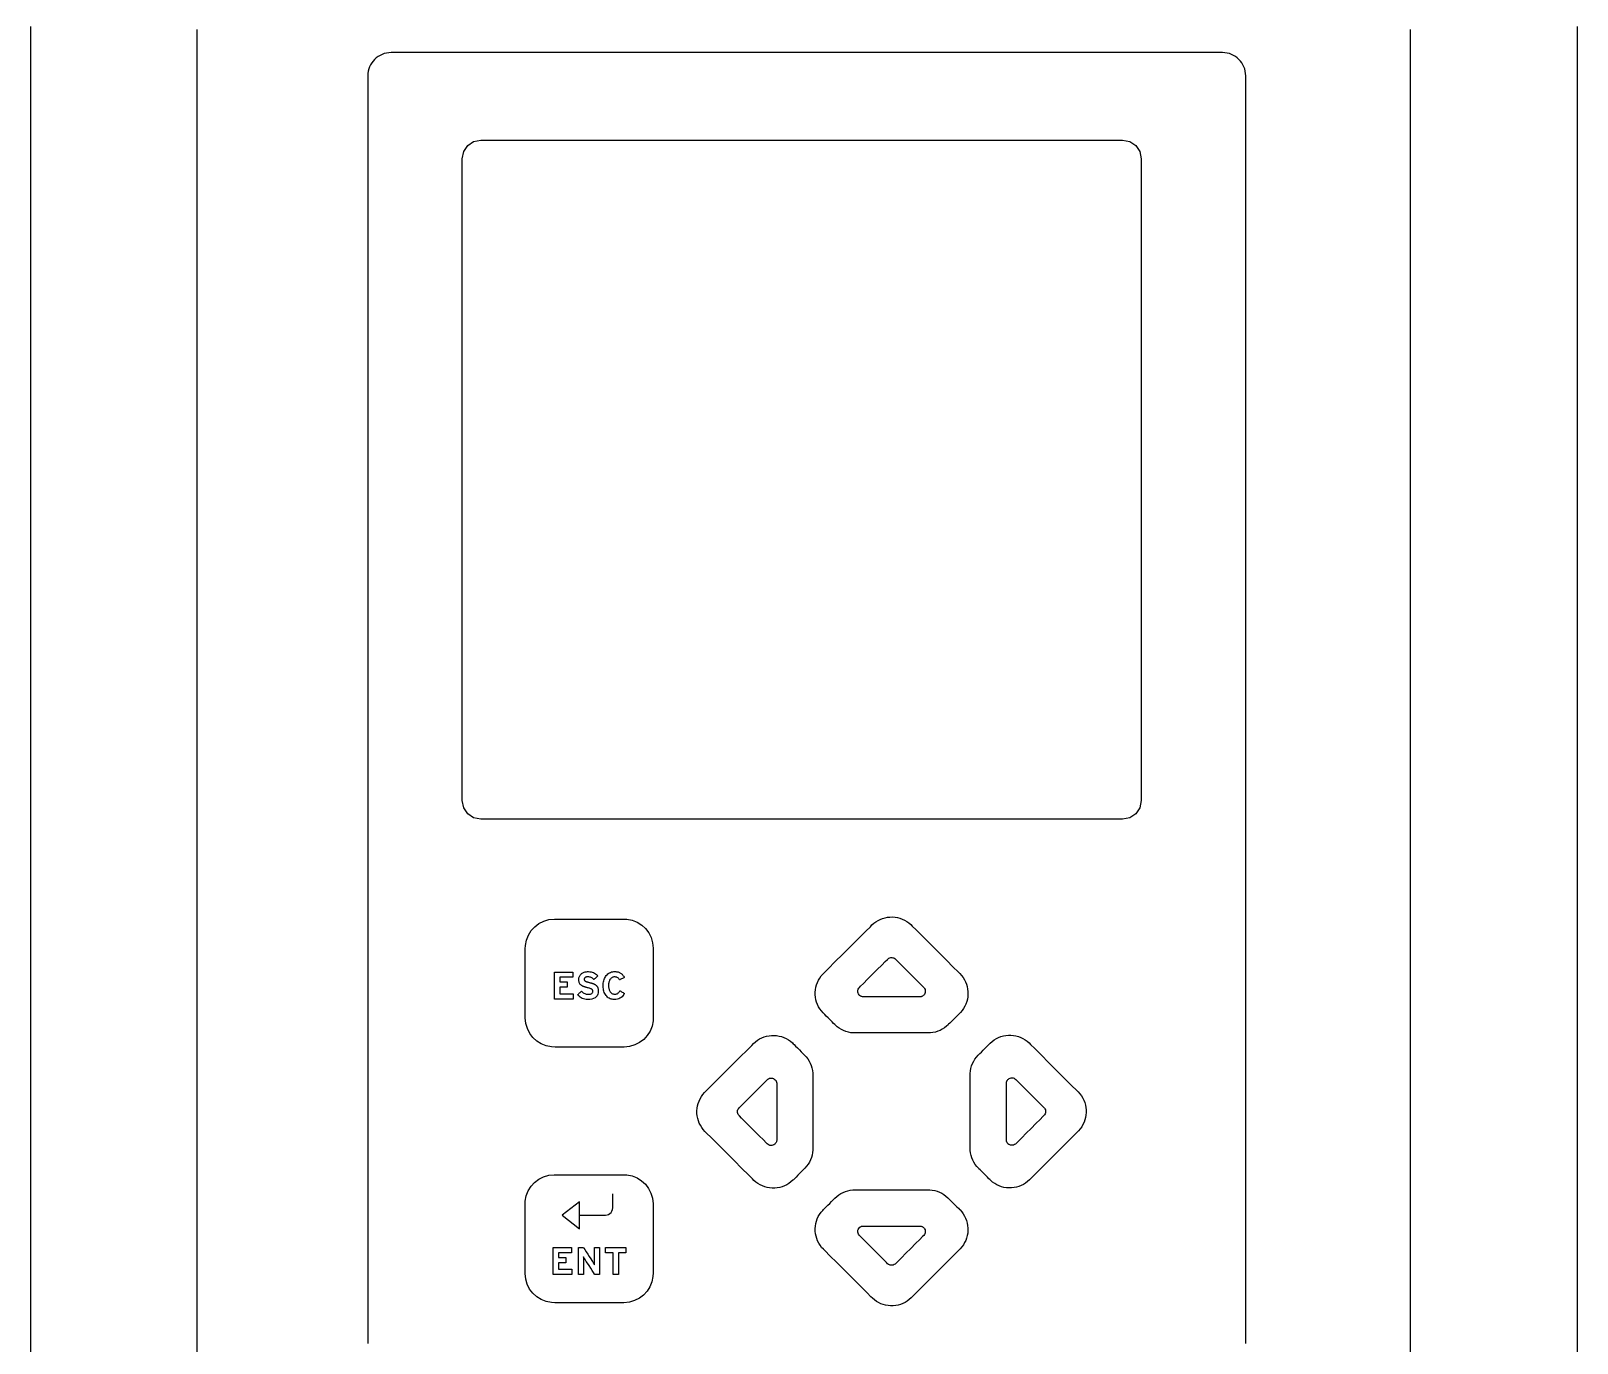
# Model space of a CAD drawing. Extents: x 1 to 47.7, y 0.2 to 33.3.
# Drawn here: x 20.13 to 26.78, y 11.53 to 17.17 of the extents above; entities that cross this region are included whole.
import ezdxf

# ---------------------------------------------------------------- set-up
doc = ezdxf.new("R2010")
doc.units = 0
doc.header["$MEASUREMENT"] = 0
for name, color, linetype in [('3_1__VERTICAL_RACK_MOUNT__', 7, 'CONTINUOUS'), ('3_2__VERTICAL_PANEL_MOUNT_', 7, 'CONTINUOUS'), ('4_0_____DWG', 7, 'CONTINUOUS')]:
    doc.layers.add(name, color=color, linetype=linetype)

msp = doc.modelspace()

# ---------------------------------------------------------------- linework, layer by layer
at = {"layer": '3_1__VERTICAL_RACK_MOUNT__'}
for points in [[(20.8416, 17.1767), (20.8416, 17.1034), (20.8416, 17.0293), (20.8416, 16.9544), (20.8416, 16.8787), (20.8416, 16.8022), (20.8416, 16.7249), (20.8416, 16.6469), (20.8416, 16.568), (20.8416, 16.4885), (20.8416, 16.4082), (20.8416, 16.3272), (20.8416, 16.2455), (20.8416, 16.1631), (20.8416, 16.08), (20.8416, 15.9962), (20.8416, 15.9118), (20.8416, 15.8268), (20.8416, 15.7411), (20.8416, 15.6548), (20.8416, 15.5679), (20.8416, 15.4804), (20.8416, 15.3923), (20.8416, 15.3036), (20.8416, 15.2144), (20.8416, 15.0343), (20.8416, 14.8522), (20.8416, 14.6681), (20.8416, 14.4821), (20.8416, 14.2943), (20.8416, 14.1048), (20.8416, 13.9137), (20.8416, 13.7212), (20.8416, 13.5273), (20.8416, 13.332), (20.8416, 13.1356), (20.8416, 12.9381), (20.8416, 12.7396), (20.8416, 12.5403), (20.8416, 12.3401), (20.8416, 12.1392), (20.8416, 11.7358), (20.8416, 11.3308)], [(26.0616, 11.3308), (26.0616, 11.7358), (26.0616, 12.1392), (26.0616, 12.3401), (26.0616, 12.5403), (26.0616, 12.7397), (26.0616, 12.9381), (26.0616, 13.1356), (26.0616, 13.3321), (26.0616, 13.5273), (26.0616, 13.7212), (26.0616, 13.9138), (26.0616, 14.1048), (26.0616, 14.2943), (26.0616, 14.4821), (26.0616, 14.6681), (26.0616, 14.8522), (26.0616, 15.0343), (26.0616, 15.2144), (26.0616, 15.3036), (26.0616, 15.3923), (26.0616, 15.4804), (26.0616, 15.5679), (26.0616, 15.6548), (26.0616, 15.7411), (26.0616, 15.8268), (26.0616, 15.9118), (26.0616, 15.9962), (26.0616, 16.08), (26.0616, 16.1631), (26.0616, 16.2455), (26.0616, 16.3272), (26.0616, 16.4082), (26.0616, 16.4885), (26.0616, 16.568), (26.0616, 16.6469), (26.0616, 16.7249), (26.0616, 16.8022), (26.0616, 16.8787), (26.0616, 16.9544), (26.0616, 17.0293), (26.0616, 17.1034), (26.0616, 17.1767)]]:
    msp.add_lwpolyline(points, dxfattribs=at)
at = {"layer": '3_2__VERTICAL_PANEL_MOUNT_'}
for points in [[(20.128, 11.3819), (20.128, 11.8379), (20.128, 12.0653), (20.128, 12.2921), (20.128, 12.5182), (20.128, 12.7436), (20.128, 12.9681), (20.128, 13.1916), (20.128, 13.4139), (20.128, 13.6351), (20.128, 13.8548), (20.128, 14.0732), (20.128, 14.29), (20.128, 14.5051), (20.128, 14.7184), (20.128, 14.8244), (20.128, 14.9298), (20.128, 15.0348), (20.128, 15.1392), (20.128, 15.2432), (20.128, 15.3465), (20.128, 15.4494), (20.128, 15.5516), (20.128, 15.6533), (20.128, 15.7543), (20.128, 15.8548), (20.128, 15.9546), (20.128, 16.0538), (20.128, 16.1523), (20.128, 16.2501), (20.128, 16.3473), (20.128, 16.4438), (20.128, 16.5395), (20.128, 16.6346), (20.128, 16.7289), (20.128, 16.8224), (20.128, 16.9152), (20.128, 17.0072), (20.128, 17.0984), (20.128, 17.1888)], [(26.778, 17.1888), (26.778, 17.0984), (26.778, 17.0072), (26.778, 16.9152), (26.778, 16.8224), (26.778, 16.7289), (26.778, 16.6346), (26.778, 16.5395), (26.778, 16.4438), (26.778, 16.3473), (26.778, 16.2501), (26.778, 16.1523), (26.778, 16.0538), (26.778, 15.9546), (26.778, 15.8548), (26.778, 15.7543), (26.778, 15.6533), (26.778, 15.5516), (26.778, 15.4494), (26.778, 15.3465), (26.778, 15.2432), (26.778, 15.1392), (26.778, 15.0348), (26.778, 14.9298), (26.778, 14.8244), (26.778, 14.7184), (26.778, 14.5051), (26.778, 14.29), (26.778, 14.0732), (26.778, 13.8548), (26.778, 13.6351), (26.778, 13.4139), (26.778, 13.1916), (26.778, 12.9681), (26.778, 12.7436), (26.778, 12.5182), (26.778, 12.2921), (26.778, 12.0653), (26.778, 11.8379), (26.778, 11.3819)]]:
    msp.add_lwpolyline(points, dxfattribs=at)
at = {"layer": '4_0_____DWG'}
for points in [[(25.3529, 11.5273), (25.3529, 11.8074), (25.3529, 12.0859), (25.3529, 12.3622), (25.3529, 12.6357), (25.3529, 12.7712), (25.3529, 12.9059), (25.3529, 13.0396), (25.3529, 13.1723), (25.3529, 13.3038), (25.3529, 13.4342), (25.3529, 13.5634), (25.3529, 13.6912), (25.3529, 13.8177), (25.3529, 13.9427), (25.3529, 14.0662), (25.3529, 14.1882), (25.3529, 14.3084), (25.3529, 14.427), (25.3529, 14.5438), (25.3529, 14.6587), (25.3529, 14.7717), (25.3529, 14.8827), (25.3529, 14.9916), (25.3529, 15.0984), (25.3529, 15.203), (25.3529, 15.3053), (25.3529, 15.4053), (25.3529, 15.5028), (25.3529, 15.5979), (25.3529, 15.6905), (25.3529, 15.7804), (25.3529, 15.8676), (25.3529, 15.9521), (25.3529, 16.0338), (25.3529, 16.1126), (25.3529, 16.1884), (25.3529, 16.2612), (25.3529, 16.2964), (25.3529, 16.3309), (25.3529, 16.3646), (25.3529, 16.3974), (25.3529, 16.4295), (25.3529, 16.4607), (25.3529, 16.4911), (25.3529, 16.5207), (25.3529, 16.5495), (25.3529, 16.5774), (25.3529, 16.6044), (25.3529, 16.6305), (25.3529, 16.6558), (25.3529, 16.6802), (25.3529, 16.7037), (25.3529, 16.7263), (25.3529, 16.748), (25.3529, 16.7688), (25.3529, 16.7886), (25.3529, 16.8075), (25.3529, 16.8254), (25.3529, 16.8424), (25.3529, 16.8585), (25.3529, 16.8735), (25.3529, 16.8876), (25.3529, 16.9007), (25.3529, 16.9128), (25.3529, 16.9239), (25.3529, 16.9339), (25.3529, 16.943), (25.3529, 16.951), (25.3529, 16.958), (25.3529, 16.9639), (25.3529, 16.9688), (25.3529, 16.9726), (25.3529, 16.9753), (25.3529, 16.9769), (25.3529, 16.9775), (25.3529, 16.9775), (25.3524, 16.9877), (25.3508, 16.9976), (25.3484, 17.0072), (25.345, 17.0164), (25.3408, 17.0251), (25.3358, 17.0334), (25.33, 17.0411), (25.3235, 17.0482), (25.3164, 17.0546), (25.3087, 17.0604), (25.3005, 17.0654), (25.2917, 17.0696), (25.2826, 17.073), (25.273, 17.0755), (25.2631, 17.077), (25.2529, 17.0775), (25.2522, 17.0775), (25.2503, 17.0775), (25.2471, 17.0775), (25.2426, 17.0775), (25.2369, 17.0775), (25.23, 17.0775), (25.2219, 17.0775), (25.2127, 17.0775), (25.2023, 17.0775), (25.1908, 17.0775), (25.1782, 17.0775), (25.1645, 17.0775), (25.1497, 17.0775), (25.1339, 17.0775), (25.117, 17.0775), (25.0992, 17.0775), (25.0804, 17.0775), (25.0606, 17.0775), (25.0399, 17.0775), (25.0182, 17.0775), (24.9957, 17.0775), (24.9723, 17.0775), (24.948, 17.0775), (24.9229, 17.0775), (24.8969, 17.0775), (24.8702, 17.0775), (24.8144, 17.0775), (24.7557, 17.0775), (24.6941, 17.0775), (24.63, 17.0775), (24.5634, 17.0775), (24.4945, 17.0775), (24.4235, 17.0775), (24.3505, 17.0775), (24.2758, 17.0775), (24.1993, 17.0775), (24.1215, 17.0775), (24.0423, 17.0775), (23.9619, 17.0775), (23.8806, 17.0775), (23.7984, 17.0775), (23.6324, 17.0775), (23.465, 17.0775), (23.2976, 17.0775), (23.1315, 17.0775), (23.0493, 17.0775), (22.968, 17.0775), (22.8877, 17.0775), (22.8085, 17.0775), (22.7306, 17.0775), (22.6542, 17.0775), (22.5794, 17.0775), (22.5064, 17.0775), (22.4354, 17.0775), (22.3665, 17.0775), (22.2999, 17.0775), (22.2358, 17.0775), (22.1743, 17.0775), (22.1155, 17.0775), (22.0597, 17.0775), (22.033, 17.0775), (22.0071, 17.0775), (21.9819, 17.0775), (21.9577, 17.0775), (21.9342, 17.0775), (21.9117, 17.0775), (21.89, 17.0775), (21.8693, 17.0775), (21.8495, 17.0775), (21.8307, 17.0775), (21.8129, 17.0775), (21.796, 17.0775), (21.7802, 17.0775), (21.7655, 17.0775), (21.7518, 17.0775), (21.7391, 17.0775), (21.7276, 17.0775), (21.7172, 17.0775), (21.708, 17.0775), (21.6999, 17.0775), (21.693, 17.0775), (21.6873, 17.0775), (21.6829, 17.0775), (21.6797, 17.0775), (21.6777, 17.0775), (21.6771, 17.0775), (21.6669, 17.077), (21.6569, 17.0755), (21.6474, 17.073), (21.6382, 17.0696), (21.6294, 17.0654), (21.6212, 17.0604), (21.6135, 17.0546), (21.6064, 17.0482), (21.5999, 17.0411), (21.5942, 17.0334), (21.5891, 17.0251), (21.5849, 17.0164), (21.5816, 17.0072), (21.5791, 16.9976), (21.5776, 16.9877), (21.577, 16.9775), (21.577, 16.9769), (21.577, 16.9753), (21.577, 16.9726), (21.577, 16.9688), (21.577, 16.9639), (21.577, 16.958), (21.577, 16.951), (21.577, 16.943), (21.577, 16.9339), (21.577, 16.9239), (21.577, 16.9128), (21.577, 16.9007), (21.577, 16.8876), (21.577, 16.8735), (21.577, 16.8585), (21.577, 16.8424), (21.577, 16.8254), (21.577, 16.8075), (21.577, 16.7886), (21.577, 16.7688), (21.577, 16.748), (21.577, 16.7263), (21.577, 16.7037), (21.577, 16.6802), (21.577, 16.6558), (21.577, 16.6305), (21.577, 16.6044), (21.577, 16.5774), (21.577, 16.5495), (21.577, 16.5207), (21.577, 16.4911), (21.577, 16.4607), (21.577, 16.4295), (21.577, 16.3974), (21.577, 16.3646), (21.577, 16.3309), (21.577, 16.2964), (21.577, 16.2612), (21.577, 16.1884), (21.577, 16.1126), (21.577, 16.0338), (21.577, 15.9521), (21.577, 15.8676), (21.577, 15.7804), (21.577, 15.6905), (21.577, 15.5979), (21.577, 15.5028), (21.577, 15.4053), (21.577, 15.3053), (21.577, 15.203), (21.577, 15.0984), (21.577, 14.9916), (21.577, 14.8827), (21.577, 14.7717), (21.577, 14.6587), (21.577, 14.5438), (21.577, 14.427), (21.577, 14.3084), (21.577, 14.1882), (21.577, 14.0662), (21.577, 13.9427), (21.577, 13.8177), (21.577, 13.6912), (21.577, 13.5634), (21.577, 13.4342), (21.577, 13.3038), (21.577, 13.1723), (21.577, 13.0396), (21.577, 12.9059), (21.577, 12.7712), (21.577, 12.6357), (21.577, 12.3622), (21.577, 12.0859), (21.577, 11.8074), (21.577, 11.5273)], [(22.3797, 13.0074), (22.3797, 13.124), (22.4583, 13.124), (22.4583, 13.1013), (22.4023, 13.1013), (22.4023, 13.0811), (22.4348, 13.0811), (22.4348, 13.0584), (22.4023, 13.0584), (22.4023, 13.0302), (22.4606, 13.0302), (22.4606, 13.0074), (22.3797, 13.0074)], [(22.4877, 12.0779), (22.4928, 12.0779), (22.5061, 12.0779), (22.5247, 12.0779), (22.5458, 12.0779), (22.5664, 12.0779), (22.5836, 12.0779), (22.5945, 12.0779), (22.5992, 12.078), (22.6062, 12.0793), (22.6126, 12.0818), (22.6183, 12.0856), (22.6231, 12.0904), (22.6269, 12.0961), (22.6295, 12.1025), (22.6307, 12.1095), (22.6308, 12.1132), (22.6308, 12.119), (22.6308, 12.1281), (22.6308, 12.1391), (22.6308, 12.1503), (22.6308, 12.1602), (22.6308, 12.1673), (22.6308, 12.17)], [(22.4126, 12.0779), (22.4877, 12.0199), (22.4877, 12.0779), (22.4877, 12.136), (22.4126, 12.0779)], [(22.3741, 11.8229), (22.3741, 11.9395), (22.4527, 11.9395), (22.4527, 11.9168), (22.3968, 11.9168), (22.3968, 11.8966), (22.4293, 11.8966), (22.4293, 11.8739), (22.3968, 11.8739), (22.3968, 11.8457), (22.4551, 11.8457), (22.4551, 11.8229), (22.3741, 11.8229)], [(22.6548, 11.9166), (22.6548, 11.8229), (22.6322, 11.8229), (22.6322, 11.9166), (22.5997, 11.9166), (22.5997, 11.9395), (22.6873, 11.9395), (22.6873, 11.9166), (22.6548, 11.9166)]]:
    msp.add_lwpolyline(points, dxfattribs=at)
for points in [[(22.0632, 13.7812), (22.0321, 13.7875), (22.0067, 13.8046), (21.9896, 13.83), (21.9833, 13.8612), (21.9833, 13.8632), (21.9833, 13.8691), (21.9833, 13.8788), (21.9833, 13.8922), (21.9833, 13.9091), (21.9833, 13.9294), (21.9833, 13.9798), (21.9833, 14.0423), (21.9833, 14.1159), (21.9833, 14.1996), (21.9833, 14.2924), (21.9833, 14.3933), (21.9833, 14.5013), (21.9833, 14.6153), (21.9833, 14.7344), (21.9833, 14.9837), (21.9833, 15.2411), (21.9833, 15.4985), (21.9833, 15.7478), (21.9833, 15.8669), (21.9833, 15.981), (21.9833, 16.089), (21.9833, 16.1899), (21.9833, 16.2827), (21.9833, 16.3664), (21.9833, 16.44), (21.9833, 16.5025), (21.9833, 16.5529), (21.9833, 16.5732), (21.9833, 16.5901), (21.9833, 16.6035), (21.9833, 16.6132), (21.9833, 16.6191), (21.9833, 16.6211), (21.9896, 16.6522), (22.0067, 16.6777), (22.0321, 16.6948), (22.0632, 16.7011), (22.0652, 16.7011), (22.0712, 16.7011), (22.0809, 16.7011), (22.0942, 16.7011), (22.1111, 16.7011), (22.1315, 16.7011), (22.1818, 16.7011), (22.2443, 16.7011), (22.3179, 16.7011), (22.4017, 16.7011), (22.4945, 16.7011), (22.5954, 16.7011), (22.7034, 16.7011), (22.8174, 16.7011), (22.9365, 16.7011), (23.1858, 16.7011), (23.4432, 16.7011), (23.7006, 16.7011), (23.95, 16.7011), (24.0691, 16.7011), (24.1831, 16.7011), (24.2911, 16.7011), (24.392, 16.7011), (24.4848, 16.7011), (24.5685, 16.7011), (24.6421, 16.7011), (24.7046, 16.7011), (24.755, 16.7011), (24.7753, 16.7011), (24.7922, 16.7011), (24.8056, 16.7011), (24.8153, 16.7011), (24.8212, 16.7011), (24.8232, 16.7011), (24.8544, 16.6948), (24.8798, 16.6777), (24.897, 16.6522), (24.9032, 16.6211), (24.9032, 16.6191), (24.9032, 16.6132), (24.9032, 16.6035), (24.9032, 16.5901), (24.9032, 16.5732), (24.9032, 16.5529), (24.9032, 16.5025), (24.9032, 16.44), (24.9032, 16.3664), (24.9032, 16.2827), (24.9032, 16.1899), (24.9032, 16.089), (24.9032, 15.981), (24.9032, 15.8669), (24.9032, 15.7478), (24.9032, 15.4985), (24.9032, 15.2411), (24.9032, 14.9837), (24.9032, 14.7344), (24.9032, 14.6153), (24.9032, 14.5013), (24.9032, 14.3933), (24.9032, 14.2924), (24.9032, 14.1996), (24.9032, 14.1159), (24.9032, 14.0423), (24.9032, 13.9798), (24.9032, 13.9294), (24.9032, 13.9091), (24.9032, 13.8922), (24.9032, 13.8788), (24.9032, 13.8691), (24.9032, 13.8632), (24.9032, 13.8612), (24.897, 13.83), (24.8798, 13.8046), (24.8544, 13.7875), (24.8232, 13.7812), (24.8212, 13.7812), (24.8153, 13.7812), (24.8056, 13.7812), (24.7922, 13.7812), (24.7753, 13.7812), (24.755, 13.7812), (24.7046, 13.7812), (24.6421, 13.7812), (24.5685, 13.7812), (24.4848, 13.7812), (24.392, 13.7812), (24.2911, 13.7812), (24.1831, 13.7812), (24.0691, 13.7812), (23.95, 13.7812), (23.7006, 13.7812), (23.4432, 13.7812), (23.1858, 13.7812), (22.9365, 13.7812), (22.8174, 13.7812), (22.7034, 13.7812), (22.5954, 13.7812), (22.4945, 13.7812), (22.4017, 13.7812), (22.3179, 13.7812), (22.2443, 13.7812), (22.1818, 13.7812), (22.1315, 13.7812), (22.1111, 13.7812), (22.0942, 13.7812), (22.0809, 13.7812), (22.0712, 13.7812), (22.0652, 13.7812), (22.0632, 13.7812)], [(22.6793, 12.8014), (22.6678, 12.8014), (22.6373, 12.8014), (22.5936, 12.8014), (22.5425, 12.8014), (22.49, 12.8014), (22.4419, 12.8014), (22.404, 12.8014), (22.3823, 12.8014), (22.3673, 12.802), (22.3443, 12.8064), (22.323, 12.8149), (22.3038, 12.827), (22.2871, 12.8422), (22.2734, 12.8602), (22.2631, 12.8805), (22.2566, 12.9028), (22.2543, 12.9264), (22.2543, 12.9379), (22.2543, 12.9684), (22.2543, 13.0122), (22.2543, 13.0632), (22.2543, 13.1157), (22.2543, 13.1639), (22.2543, 13.2017), (22.2543, 13.2235), (22.2549, 13.2384), (22.2593, 13.2614), (22.2678, 13.2828), (22.2798, 13.302), (22.2951, 13.3186), (22.3131, 13.3323), (22.3334, 13.3427), (22.3556, 13.3492), (22.3793, 13.3514), (22.3908, 13.3514), (22.4213, 13.3514), (22.465, 13.3514), (22.5161, 13.3514), (22.5686, 13.3514), (22.6167, 13.3514), (22.6546, 13.3514), (22.6763, 13.3514), (22.6913, 13.3509), (22.7143, 13.3464), (22.7356, 13.338), (22.7548, 13.3259), (22.7715, 13.3106), (22.7852, 13.2926), (22.7955, 13.2723), (22.802, 13.2501), (22.8043, 13.2264), (22.8043, 13.215), (22.8043, 13.1844), (22.8043, 13.1407), (22.8043, 13.0897), (22.8043, 13.0371), (22.8043, 12.989), (22.8043, 12.9512), (22.8043, 12.9294), (22.8037, 12.9144), (22.7993, 12.8914), (22.7908, 12.8701), (22.7787, 12.8509), (22.7635, 12.8342), (22.7455, 12.8205), (22.7252, 12.8102), (22.703, 12.8037)], [(24.123, 13.1171), (24.1304, 13.109), (24.137, 13.1003), (24.1427, 13.0911), (24.1476, 13.0815), (24.1515, 13.0715), (24.1546, 13.0611), (24.1567, 13.0505), (24.1579, 13.0396), (24.158, 13.0286), (24.1573, 13.0177), (24.1555, 13.007), (24.1528, 12.9966), (24.1492, 12.9864), (24.1447, 12.9766), (24.1393, 12.9672), (24.133, 12.9584), (24.126, 12.9501), (24.1223, 12.9463), (24.1185, 12.9425), (24.1122, 12.9362), (24.1043, 12.9284), (24.0957, 12.9199), (24.0874, 12.9117), (24.0803, 12.9045), (24.0752, 12.8995), (24.0731, 12.8974), (24.0656, 12.8905), (24.057, 12.8839), (24.0479, 12.8781), (24.0383, 12.8731), (24.0283, 12.869), (24.0179, 12.8658), (24.0073, 12.8636), (23.9965, 12.8623), (23.9874, 12.862), (23.9708, 12.862), (23.9362, 12.862), (23.8893, 12.862), (23.836, 12.862), (23.782, 12.862), (23.7331, 12.862), (23.6951, 12.862), (23.6738, 12.862), (23.6653, 12.8621), (23.6545, 12.8632), (23.6438, 12.8652), (23.6334, 12.8682), (23.6233, 12.8721), (23.6136, 12.8768), (23.6044, 12.8825), (23.5956, 12.8889), (23.5874, 12.8962), (23.5849, 12.8987), (23.5804, 12.9032), (23.5737, 12.9099), (23.5655, 12.9179), (23.5569, 12.9265), (23.5488, 12.9345), (23.5421, 12.9413), (23.5376, 12.9457), (23.5351, 12.9482), (23.5278, 12.9564), (23.5214, 12.9652), (23.5158, 12.9744), (23.5111, 12.9841), (23.5073, 12.9942), (23.5043, 13.0046), (23.5024, 13.0152), (23.5013, 13.0261), (23.5013, 13.0371), (23.5023, 13.048), (23.5042, 13.0587), (23.507, 13.0691), (23.5108, 13.0792), (23.5154, 13.0889), (23.5209, 13.0982), (23.5273, 13.107), (23.5345, 13.1152), (23.5409, 13.1217), (23.5587, 13.1395), (23.5863, 13.1671), (23.6199, 13.2007), (23.6557, 13.2365), (23.6899, 13.2707), (23.7187, 13.2995), (23.7383, 13.319), (23.7454, 13.3262), (23.7535, 13.3335), (23.7622, 13.34), (23.7715, 13.3457), (23.7811, 13.3505), (23.7911, 13.3543), (23.8014, 13.3573), (23.812, 13.3594), (23.8228, 13.3605), (23.8337, 13.3606), (23.8446, 13.3597), (23.8553, 13.3579), (23.8657, 13.3551), (23.8759, 13.3514), (23.8856, 13.3469), (23.895, 13.3414), (23.9038, 13.3351), (23.9121, 13.328), (23.9183, 13.3218), (23.9351, 13.305), (23.9621, 13.278), (23.9954, 13.2447), (24.0312, 13.2089), (24.0657, 13.1744), (24.095, 13.1451), (24.1154, 13.1247)], [(23.7084, 13.0174), (23.7062, 13.0175), (23.7041, 13.0178), (23.702, 13.0182), (23.6999, 13.0189), (23.6979, 13.0198), (23.696, 13.0208), (23.6941, 13.0221), (23.6924, 13.0235), (23.69, 13.026), (23.6875, 13.0297), (23.6858, 13.0337), (23.6848, 13.038), (23.6846, 13.0422), (23.6852, 13.0465), (23.6865, 13.0506), (23.6886, 13.0545), (23.6915, 13.058), (23.6962, 13.0626), (23.7085, 13.075), (23.7262, 13.0927), (23.7468, 13.1133), (23.7681, 13.1345), (23.7875, 13.154), (23.8028, 13.1693), (23.8116, 13.1781), (23.8145, 13.1808), (23.8182, 13.1833), (23.8222, 13.185), (23.8264, 13.186), (23.8307, 13.1862), (23.835, 13.1856), (23.8391, 13.1843), (23.843, 13.1822), (23.8465, 13.1793), (23.8511, 13.1746), (23.8635, 13.1623), (23.8811, 13.1446), (23.9018, 13.124), (23.923, 13.1027), (23.9425, 13.0833), (23.9578, 13.068), (23.9666, 13.0592), (23.9693, 13.0563), (23.9718, 13.0526), (23.9735, 13.0486), (23.9745, 13.0444), (23.9747, 13.0401), (23.9741, 13.0358), (23.9728, 13.0317), (23.9707, 13.0278), (23.9678, 13.0243), (23.9661, 13.0228), (23.9643, 13.0214), (23.9624, 13.0203), (23.9604, 13.0193), (23.9584, 13.0185), (23.9563, 13.018), (23.9541, 13.0176), (23.952, 13.0174), (23.9485, 13.0174), (23.9309, 13.0174), (23.9003, 13.0174), (23.8614, 13.0174), (23.819, 13.0174), (23.7777, 13.0174), (23.7423, 13.0174), (23.7177, 13.0174)], [(22.5683, 13.0427), (22.5679, 13.035), (22.5662, 13.0281), (22.5635, 13.0222), (22.5595, 13.0172), (22.5544, 13.0131), (22.5481, 13.0098), (22.5407, 13.0075), (22.5321, 13.0061), (22.5229, 13.0056), (22.5164, 13.006), (22.5103, 13.007), (22.5047, 13.0085), (22.4994, 13.0105), (22.4945, 13.013), (22.4901, 13.0161), (22.486, 13.0196), (22.4823, 13.0237), (22.4801, 13.0268), (22.481, 13.0276), (22.4828, 13.0293), (22.4852, 13.0315), (22.4879, 13.034), (22.4906, 13.0365), (22.4931, 13.0387), (22.4951, 13.0405), (22.4962, 13.0415), (22.4977, 13.0402), (22.5006, 13.0375), (22.5035, 13.0351), (22.5067, 13.0331), (22.5099, 13.0314), (22.5132, 13.0301), (22.5166, 13.0291), (22.5202, 13.0286), (22.5239, 13.0283), (22.528, 13.0284), (22.5318, 13.0287), (22.5352, 13.0294), (22.5381, 13.0304), (22.5405, 13.0317), (22.5423, 13.0334), (22.5437, 13.0354), (22.5446, 13.0378), (22.5449, 13.0405), (22.5449, 13.0416), (22.5449, 13.0422), (22.5448, 13.0429), (22.5448, 13.0435), (22.5447, 13.044), (22.5446, 13.0446), (22.5445, 13.0451), (22.5443, 13.0457), (22.5441, 13.0462), (22.5439, 13.0466), (22.5435, 13.0471), (22.5432, 13.0475), (22.5428, 13.0479), (22.5424, 13.0484), (22.5419, 13.0488), (22.5414, 13.0492), (22.5409, 13.0496), (22.5403, 13.0501), (22.5389, 13.0508), (22.5373, 13.0516), (22.5355, 13.0524), (22.5333, 13.0531), (22.5309, 13.0539), (22.5283, 13.0547), (22.5253, 13.0555), (22.5222, 13.0563), (22.5194, 13.0569), (22.5186, 13.0571), (22.5177, 13.0574), (22.5169, 13.0576), (22.5161, 13.0578), (22.5152, 13.0581), (22.5144, 13.0583), (22.5137, 13.0586), (22.5129, 13.0589), (22.5121, 13.0591), (22.5113, 13.0594), (22.5105, 13.0596), (22.5097, 13.0599), (22.509, 13.0601), (22.5082, 13.0604), (22.5074, 13.0607), (22.5067, 13.061), (22.506, 13.0613), (22.5048, 13.0617), (22.5033, 13.0623), (22.5019, 13.063), (22.5006, 13.0636), (22.4993, 13.0643), (22.4981, 13.065), (22.4969, 13.0658), (22.4957, 13.0666), (22.4946, 13.0675), (22.4928, 13.069), (22.4908, 13.071), (22.4892, 13.0732), (22.4878, 13.0756), (22.4866, 13.0783), (22.4857, 13.0812), (22.485, 13.0844), (22.4846, 13.0878), (22.4844, 13.0914), (22.4845, 13.095), (22.485, 13.0984), (22.4858, 13.1016), (22.4868, 13.1046), (22.4882, 13.1075), (22.4898, 13.1102), (22.4918, 13.1126), (22.494, 13.1149), (22.4966, 13.117), (22.4992, 13.1189), (22.502, 13.1206), (22.5049, 13.122), (22.508, 13.1232), (22.5112, 13.1242), (22.5146, 13.125), (22.5182, 13.1255), (22.5218, 13.1258), (22.5261, 13.1259), (22.5318, 13.1255), (22.5372, 13.1246), (22.5423, 13.1233), (22.5471, 13.1215), (22.5517, 13.1193), (22.556, 13.1166), (22.56, 13.1135), (22.5638, 13.11), (22.5658, 13.1075), (22.5648, 13.1065), (22.5629, 13.1046), (22.5605, 13.1022), (22.5578, 13.0995), (22.5551, 13.0967), (22.5526, 13.0943), (22.5507, 13.0924), (22.5497, 13.0913), (22.5482, 13.0927), (22.5457, 13.095), (22.5431, 13.0971), (22.5404, 13.0989), (22.5375, 13.1003), (22.5346, 13.1015), (22.5315, 13.1024), (22.5282, 13.103), (22.5249, 13.1033), (22.5225, 13.1032), (22.5207, 13.1031), (22.519, 13.1029), (22.5174, 13.1026), (22.516, 13.1023), (22.5147, 13.1018), (22.5135, 13.1014), (22.5125, 13.1008), (22.5116, 13.1002), (22.5108, 13.0995), (22.5101, 13.0987), (22.5095, 13.0979), (22.509, 13.0971), (22.5085, 13.0963), (22.5082, 13.0955), (22.508, 13.0946), (22.5078, 13.0937), (22.5078, 13.0927), (22.5078, 13.0916), (22.508, 13.0905), (22.5083, 13.0895), (22.5087, 13.0885), (22.5093, 13.0876), (22.51, 13.0868), (22.5108, 13.086), (22.5117, 13.0853), (22.5128, 13.0846), (22.5141, 13.0839), (22.5155, 13.0832), (22.5172, 13.0825), (22.5191, 13.0818), (22.5212, 13.0812), (22.5235, 13.0805), (22.526, 13.0798), (22.5287, 13.0791), (22.5311, 13.0786), (22.5327, 13.0782), (22.5343, 13.0778), (22.5358, 13.0775), (22.5374, 13.0771), (22.5389, 13.0766), (22.5405, 13.0762), (22.542, 13.0757), (22.5436, 13.0753), (22.5451, 13.0747), (22.5465, 13.0742), (22.548, 13.0736), (22.5494, 13.0729), (22.5508, 13.0722), (22.5521, 13.0715), (22.5534, 13.0707), (22.5547, 13.0699), (22.556, 13.069), (22.5572, 13.0681), (22.5584, 13.0671), (22.5595, 13.0661), (22.5606, 13.065), (22.5616, 13.0639), (22.5625, 13.0627), (22.5634, 13.0614), (22.5642, 13.0601), (22.565, 13.0588), (22.5657, 13.0573), (22.5663, 13.0558), (22.5669, 13.0541), (22.5673, 13.0524), (22.5677, 13.0506), (22.568, 13.0488), (22.5682, 13.0468), (22.5683, 13.0448)], [(22.6595, 13.0902), (22.6581, 13.0929), (22.6564, 13.0952), (22.6545, 13.0973), (22.6524, 13.099), (22.65, 13.1004), (22.6473, 13.1015), (22.6444, 13.1023), (22.6413, 13.1027), (22.6381, 13.1028), (22.6353, 13.1026), (22.6327, 13.102), (22.6302, 13.1013), (22.6279, 13.1003), (22.6258, 13.099), (22.6237, 13.0974), (22.6219, 13.0956), (22.6201, 13.0935), (22.6185, 13.0912), (22.6171, 13.0887), (22.6158, 13.0861), (22.6147, 13.0833), (22.6139, 13.0803), (22.6132, 13.0771), (22.6127, 13.0738), (22.6123, 13.0702), (22.6122, 13.0665), (22.6123, 13.0629), (22.6125, 13.0594), (22.613, 13.0561), (22.6136, 13.0529), (22.6144, 13.0498), (22.6154, 13.0469), (22.6167, 13.0442), (22.6181, 13.0416), (22.6196, 13.0392), (22.6213, 13.0369), (22.6231, 13.0349), (22.6251, 13.0332), (22.6272, 13.0318), (22.6295, 13.0306), (22.6319, 13.0297), (22.6344, 13.0291), (22.6371, 13.0287), (22.6401, 13.0287), (22.6432, 13.0289), (22.6462, 13.0296), (22.649, 13.0307), (22.6516, 13.0322), (22.654, 13.0341), (22.6563, 13.0364), (22.6585, 13.0391), (22.6604, 13.0422), (22.6614, 13.0433), (22.6628, 13.0425), (22.6652, 13.041), (22.6682, 13.0392), (22.6715, 13.0372), (22.6746, 13.0353), (22.6774, 13.0336), (22.6793, 13.0324), (22.6802, 13.0319), (22.6778, 13.027), (22.6745, 13.022), (22.6707, 13.0177), (22.6664, 13.014), (22.6616, 13.011), (22.6563, 13.0086), (22.6505, 13.0069), (22.6442, 13.0059), (22.6377, 13.0056), (22.6327, 13.0059), (22.628, 13.0066), (22.6235, 13.0078), (22.6193, 13.0093), (22.6152, 13.0113), (22.6114, 13.0137), (22.6079, 13.0165), (22.6046, 13.0198), (22.6015, 13.0234), (22.5987, 13.0273), (22.5962, 13.0316), (22.5941, 13.0362), (22.5924, 13.0411), (22.591, 13.0462), (22.59, 13.0517), (22.5893, 13.0575), (22.589, 13.0637), (22.5891, 13.0699), (22.5895, 13.0757), (22.5903, 13.0814), (22.5915, 13.0867), (22.593, 13.0917), (22.5949, 13.0965), (22.5972, 13.1009), (22.5998, 13.1051), (22.6028, 13.109), (22.606, 13.1125), (22.6095, 13.1157), (22.6132, 13.1184), (22.6171, 13.1207), (22.6213, 13.1226), (22.6256, 13.1241), (22.6303, 13.1251), (22.6351, 13.1257), (22.6399, 13.1259), (22.6434, 13.1257), (22.6468, 13.1254), (22.6501, 13.1249), (22.6531, 13.1242), (22.6561, 13.1233), (22.6588, 13.1222), (22.6615, 13.121), (22.6639, 13.1196), (22.6662, 13.118), (22.6684, 13.1163), (22.6705, 13.1145), (22.6724, 13.1125), (22.6743, 13.1104), (22.6759, 13.1082), (22.6775, 13.1059), (22.6789, 13.1035), (22.6802, 13.1009), (22.6801, 13.1), (22.6784, 13.0992), (22.6756, 13.0979), (22.6723, 13.0963), (22.6687, 13.0945), (22.6652, 13.0929), (22.6623, 13.0915), (22.6602, 13.0905)], [(23.2361, 12.8164), (23.2441, 12.8238), (23.2528, 12.8303), (23.262, 12.8361), (23.2716, 12.8409), (23.2816, 12.8449), (23.292, 12.8479), (23.3026, 12.85), (23.3135, 12.8512), (23.3245, 12.8514), (23.3354, 12.8506), (23.3461, 12.8488), (23.3566, 12.8461), (23.3667, 12.8425), (23.3765, 12.838), (23.3859, 12.8326), (23.3947, 12.8264), (23.403, 12.8193), (23.4068, 12.8157), (23.4106, 12.8119), (23.4169, 12.8055), (23.4247, 12.7977), (23.4332, 12.7891), (23.4415, 12.7808), (23.4486, 12.7736), (23.4536, 12.7685), (23.4557, 12.7664), (23.4626, 12.759), (23.4692, 12.7504), (23.4751, 12.7412), (23.48, 12.7316), (23.4841, 12.7216), (23.4873, 12.7113), (23.4895, 12.7007), (23.4908, 12.6898), (23.4911, 12.6808), (23.4911, 12.6642), (23.4911, 12.6295), (23.4911, 12.5826), (23.4911, 12.5293), (23.4911, 12.4753), (23.4911, 12.4264), (23.4911, 12.3884), (23.4911, 12.3672), (23.491, 12.3587), (23.4899, 12.3478), (23.4879, 12.3371), (23.4849, 12.3267), (23.4811, 12.3167), (23.4763, 12.307), (23.4706, 12.2977), (23.4642, 12.289), (23.4569, 12.2808), (23.4544, 12.2782), (23.4499, 12.2738), (23.4432, 12.267), (23.4352, 12.2589), (23.4266, 12.2503), (23.4186, 12.2422), (23.4118, 12.2354), (23.4074, 12.2309), (23.4049, 12.2284), (23.3967, 12.2212), (23.388, 12.2147), (23.3787, 12.2091), (23.369, 12.2044), (23.3589, 12.2006), (23.3485, 12.1977), (23.3379, 12.1957), (23.327, 12.1947), (23.316, 12.1947), (23.3051, 12.1956), (23.2944, 12.1975), (23.284, 12.2003), (23.2739, 12.2041), (23.2642, 12.2087), (23.2549, 12.2143), (23.2461, 12.2206), (23.2379, 12.2278), (23.2314, 12.2342), (23.2136, 12.252), (23.186, 12.2796), (23.1524, 12.3132), (23.1166, 12.3491), (23.0824, 12.3833), (23.0536, 12.412), (23.0341, 12.4316), (23.0269, 12.4388), (23.0196, 12.4469), (23.0131, 12.4556), (23.0074, 12.4648), (23.0026, 12.4744), (22.9988, 12.4845), (22.9958, 12.4948), (22.9937, 12.5054), (22.9926, 12.5161), (22.9925, 12.5271), (22.9934, 12.5379), (22.9952, 12.5486), (22.998, 12.5591), (23.0017, 12.5692), (23.0063, 12.579), (23.0117, 12.5883), (23.018, 12.5971), (23.0251, 12.6054), (23.0313, 12.6116), (23.0481, 12.6285), (23.0751, 12.6555), (23.1084, 12.6888), (23.1442, 12.7245), (23.1787, 12.759), (23.208, 12.7884), (23.2284, 12.8087)], [(24.423, 12.2305), (24.4149, 12.2231), (24.4062, 12.2166), (24.3971, 12.2109), (24.3874, 12.206), (24.3774, 12.2021), (24.367, 12.199), (24.3564, 12.1969), (24.3456, 12.1957), (24.3346, 12.1955), (24.3237, 12.1963), (24.313, 12.1981), (24.3025, 12.2008), (24.2923, 12.2044), (24.2826, 12.2089), (24.2732, 12.2143), (24.2643, 12.2205), (24.256, 12.2276), (24.2523, 12.2312), (24.2485, 12.2351), (24.2422, 12.2414), (24.2344, 12.2493), (24.2259, 12.2578), (24.2176, 12.2661), (24.2105, 12.2733), (24.2054, 12.2784), (24.2034, 12.2805), (24.1965, 12.2879), (24.1898, 12.2966), (24.184, 12.3057), (24.179, 12.3153), (24.1749, 12.3253), (24.1717, 12.3356), (24.1695, 12.3462), (24.1682, 12.3571), (24.1679, 12.3662), (24.1679, 12.3828), (24.1679, 12.4174), (24.1679, 12.4643), (24.1679, 12.5176), (24.1679, 12.5716), (24.1679, 12.6205), (24.1679, 12.6585), (24.1679, 12.6797), (24.1681, 12.6882), (24.1691, 12.6991), (24.1711, 12.7098), (24.1741, 12.7202), (24.178, 12.7303), (24.1828, 12.74), (24.1884, 12.7492), (24.1949, 12.758), (24.2022, 12.7661), (24.2047, 12.7687), (24.2091, 12.7732), (24.2158, 12.7799), (24.2239, 12.788), (24.2324, 12.7966), (24.2405, 12.8048), (24.2472, 12.8115), (24.2516, 12.816), (24.2542, 12.8185), (24.2624, 12.8258), (24.2711, 12.8322), (24.2804, 12.8378), (24.29, 12.8425), (24.3001, 12.8463), (24.3105, 12.8492), (24.3212, 12.8512), (24.3321, 12.8522), (24.343, 12.8523), (24.3539, 12.8513), (24.3646, 12.8494), (24.375, 12.8466), (24.3852, 12.8428), (24.3949, 12.8382), (24.4042, 12.8327), (24.413, 12.8263), (24.4212, 12.8191), (24.4276, 12.8127), (24.4454, 12.7949), (24.473, 12.7673), (24.5066, 12.7337), (24.5425, 12.6979), (24.5767, 12.6637), (24.6054, 12.6349), (24.625, 12.6153), (24.6321, 12.6082), (24.6395, 12.6), (24.646, 12.5913), (24.6516, 12.5821), (24.6564, 12.5725), (24.6603, 12.5625), (24.6633, 12.5521), (24.6653, 12.5416), (24.6664, 12.5308), (24.6665, 12.5199), (24.6657, 12.509), (24.6638, 12.4983), (24.6611, 12.4878), (24.6574, 12.4777), (24.6528, 12.4679), (24.6473, 12.4586), (24.641, 12.4498), (24.6339, 12.4415), (24.6278, 12.4353), (24.6109, 12.4184), (24.5839, 12.3915), (24.5506, 12.3582), (24.5148, 12.3224), (24.4804, 12.2879), (24.451, 12.2586), (24.4306, 12.2382)], [(23.3357, 12.4017), (23.3356, 12.3996), (23.3354, 12.3974), (23.3349, 12.3953), (23.3342, 12.3933), (23.3333, 12.3913), (23.3323, 12.3893), (23.331, 12.3875), (23.3296, 12.3857), (23.3271, 12.3833), (23.3234, 12.3808), (23.3194, 12.3791), (23.3152, 12.3781), (23.3109, 12.3779), (23.3066, 12.3785), (23.3025, 12.3799), (23.2986, 12.382), (23.2951, 12.3849), (23.2905, 12.3895), (23.2781, 12.4019), (23.2605, 12.4195), (23.2398, 12.4402), (23.2186, 12.4614), (23.1991, 12.4809), (23.1838, 12.4962), (23.175, 12.505), (23.1723, 12.5079), (23.1698, 12.5115), (23.1681, 12.5156), (23.1671, 12.5198), (23.1669, 12.5241), (23.1675, 12.5283), (23.1688, 12.5325), (23.171, 12.5363), (23.1738, 12.5398), (23.1785, 12.5445), (23.1908, 12.5568), (23.2085, 12.5745), (23.2291, 12.5951), (23.2504, 12.6163), (23.2698, 12.6358), (23.2851, 12.6511), (23.2939, 12.6599), (23.2968, 12.6627), (23.3005, 12.6652), (23.3045, 12.6669), (23.3087, 12.6679), (23.313, 12.6681), (23.3173, 12.6675), (23.3214, 12.6661), (23.3253, 12.664), (23.3288, 12.6611), (23.3303, 12.6594), (23.3317, 12.6576), (23.3328, 12.6557), (23.3338, 12.6537), (23.3346, 12.6517), (23.3351, 12.6496), (23.3355, 12.6475), (23.3357, 12.6454), (23.3358, 12.6419), (23.3358, 12.6243), (23.3357, 12.5937), (23.3357, 12.5548), (23.3357, 12.5123), (23.3357, 12.471), (23.3357, 12.4357), (23.3357, 12.411)], [(24.3233, 12.6452), (24.3234, 12.6474), (24.3237, 12.6495), (24.3242, 12.6516), (24.3249, 12.6537), (24.3257, 12.6557), (24.3268, 12.6576), (24.328, 12.6594), (24.3295, 12.6612), (24.332, 12.6636), (24.3357, 12.6661), (24.3397, 12.6678), (24.3439, 12.6688), (24.3482, 12.669), (24.3525, 12.6684), (24.3566, 12.6671), (24.3604, 12.6649), (24.3639, 12.662), (24.3686, 12.6574), (24.3809, 12.6451), (24.3986, 12.6274), (24.4192, 12.6067), (24.4405, 12.5855), (24.4599, 12.5661), (24.4752, 12.5508), (24.484, 12.542), (24.4868, 12.5391), (24.4893, 12.5354), (24.491, 12.5314), (24.4919, 12.5272), (24.4921, 12.5229), (24.4916, 12.5186), (24.4902, 12.5145), (24.4881, 12.5106), (24.4852, 12.5071), (24.4806, 12.5025), (24.4682, 12.4901), (24.4506, 12.4724), (24.4299, 12.4518), (24.4087, 12.4306), (24.3892, 12.4111), (24.3739, 12.3958), (24.3651, 12.387), (24.3622, 12.3843), (24.3585, 12.3818), (24.3545, 12.38), (24.3503, 12.3791), (24.346, 12.3789), (24.3418, 12.3794), (24.3376, 12.3808), (24.3338, 12.3829), (24.3303, 12.3858), (24.3287, 12.3875), (24.3274, 12.3893), (24.3262, 12.3912), (24.3253, 12.3932), (24.3245, 12.3952), (24.3239, 12.3973), (24.3235, 12.3994), (24.3233, 12.4016), (24.3233, 12.4051), (24.3233, 12.4226), (24.3233, 12.4532), (24.3233, 12.4922), (24.3233, 12.5346), (24.3233, 12.5759), (24.3233, 12.6112), (24.3233, 12.6359)], [(22.6787, 11.7022), (22.6672, 11.7022), (22.6367, 11.7022), (22.593, 11.7022), (22.5419, 11.7022), (22.4894, 11.7022), (22.4413, 11.7022), (22.4034, 11.7022), (22.3817, 11.7022), (22.3667, 11.7028), (22.3437, 11.7073), (22.3224, 11.7157), (22.3032, 11.7278), (22.2865, 11.743), (22.2728, 11.761), (22.2625, 11.7814), (22.256, 11.8036), (22.2537, 11.8272), (22.2537, 11.8387), (22.2537, 11.8693), (22.2537, 11.913), (22.2537, 11.964), (22.2537, 12.0165), (22.2537, 12.0647), (22.2537, 12.1025), (22.2537, 12.1243), (22.2543, 12.1393), (22.2587, 12.1622), (22.2672, 12.1836), (22.2793, 12.2028), (22.2945, 12.2194), (22.3125, 12.2332), (22.3328, 12.2435), (22.355, 12.25), (22.3787, 12.2523), (22.3902, 12.2523), (22.4207, 12.2523), (22.4644, 12.2523), (22.5155, 12.2523), (22.568, 12.2523), (22.6161, 12.2523), (22.654, 12.2523), (22.6757, 12.2523), (22.6907, 12.2517), (22.7137, 12.2472), (22.735, 12.2388), (22.7542, 12.2267), (22.7709, 12.2115), (22.7846, 12.1935), (22.7949, 12.1731), (22.8014, 12.1509), (22.8037, 12.1273), (22.8037, 12.1158), (22.8037, 12.0852), (22.8037, 12.0415), (22.8037, 11.9905), (22.8037, 11.938), (22.8037, 11.8898), (22.8037, 11.852), (22.8037, 11.8302), (22.8031, 11.8152), (22.7987, 11.7922), (22.7902, 11.7709), (22.7781, 11.7517), (22.7629, 11.735), (22.7449, 11.7213), (22.7246, 11.711), (22.7024, 11.7045)], [(23.5363, 11.9321), (23.5289, 11.9402), (23.5223, 11.9489), (23.5166, 11.9581), (23.5117, 11.9677), (23.5078, 11.9777), (23.5047, 11.9881), (23.5026, 11.9987), (23.5014, 12.0096), (23.5013, 12.0205), (23.502, 12.0315), (23.5038, 12.0422), (23.5065, 12.0526), (23.5101, 12.0628), (23.5146, 12.0726), (23.52, 12.0819), (23.5263, 12.0908), (23.5333, 12.0991), (23.537, 12.1029), (23.5408, 12.1067), (23.5471, 12.1129), (23.555, 12.1208), (23.5636, 12.1293), (23.5719, 12.1375), (23.579, 12.1446), (23.5841, 12.1497), (23.5862, 12.1518), (23.5937, 12.1586), (23.6023, 12.1653), (23.6114, 12.1711), (23.621, 12.1761), (23.631, 12.1802), (23.6414, 12.1834), (23.652, 12.1856), (23.6628, 12.1869), (23.6719, 12.1872), (23.6885, 12.1872), (23.7231, 12.1872), (23.77, 12.1872), (23.8233, 12.1872), (23.8773, 12.1872), (23.9262, 12.1872), (23.9642, 12.1872), (23.9855, 12.1872), (23.994, 12.1871), (24.0048, 12.186), (24.0155, 12.184), (24.0259, 12.181), (24.036, 12.1771), (24.0457, 12.1724), (24.0549, 12.1667), (24.0637, 12.1603), (24.0719, 12.153), (24.0744, 12.1505), (24.0789, 12.146), (24.0856, 12.1393), (24.0938, 12.1312), (24.1024, 12.1227), (24.1105, 12.1146), (24.1172, 12.1079), (24.1217, 12.1035), (24.1242, 12.101), (24.1315, 12.0928), (24.1379, 12.084), (24.1435, 12.0748), (24.1482, 12.0651), (24.152, 12.055), (24.155, 12.0446), (24.1569, 12.0339), (24.158, 12.0231), (24.158, 12.0121), (24.157, 12.0012), (24.1551, 11.9905), (24.1523, 11.9801), (24.1485, 11.97), (24.1439, 11.9603), (24.1384, 11.951), (24.132, 11.9422), (24.1248, 11.934), (24.1184, 11.9275), (24.1006, 11.9097), (24.073, 11.8821), (24.0394, 11.8485), (24.0036, 11.8127), (23.9694, 11.7785), (23.9406, 11.7497), (23.921, 11.7301), (23.9139, 11.723), (23.9058, 11.7157), (23.8971, 11.7092), (23.8878, 11.7035), (23.8782, 11.6987), (23.8682, 11.6948), (23.8579, 11.6919), (23.8473, 11.6898), (23.8365, 11.6887), (23.8256, 11.6886), (23.8147, 11.6895), (23.804, 11.6913), (23.7936, 11.6941), (23.7834, 11.6978), (23.7737, 11.7023), (23.7643, 11.7078), (23.7555, 11.7141), (23.7472, 11.7212), (23.741, 11.7273), (23.7242, 11.7442), (23.6972, 11.7712), (23.6639, 11.8045), (23.6281, 11.8403), (23.5936, 11.8748), (23.5643, 11.9041), (23.5439, 11.9245)], [(23.9509, 12.0318), (23.9531, 12.0317), (23.9552, 12.0314), (23.9573, 12.031), (23.9594, 12.0303), (23.9614, 12.0294), (23.9633, 12.0283), (23.9652, 12.0271), (23.9669, 12.0256), (23.9693, 12.0232), (23.9718, 12.0195), (23.9735, 12.0154), (23.9745, 12.0112), (23.9747, 12.0069), (23.9741, 12.0027), (23.9728, 11.9986), (23.9707, 11.9947), (23.9678, 11.9912), (23.9631, 11.9866), (23.9508, 11.9742), (23.9331, 11.9565), (23.9125, 11.9359), (23.8912, 11.9147), (23.8718, 11.8952), (23.8565, 11.8799), (23.8477, 11.8711), (23.8448, 11.8684), (23.8411, 11.8659), (23.8371, 11.8642), (23.8329, 11.8632), (23.8286, 11.863), (23.8243, 11.8636), (23.8202, 11.8649), (23.8163, 11.867), (23.8128, 11.8699), (23.8082, 11.8746), (23.7958, 11.8869), (23.7782, 11.9046), (23.7575, 11.9252), (23.7363, 11.9464), (23.7168, 11.9659), (23.7015, 11.9812), (23.6927, 11.99), (23.69, 11.9929), (23.6875, 11.9966), (23.6858, 12.0006), (23.6848, 12.0048), (23.6846, 12.0091), (23.6852, 12.0134), (23.6865, 12.0175), (23.6886, 12.0214), (23.6915, 12.0249), (23.6932, 12.0264), (23.695, 12.0278), (23.6969, 12.0289), (23.6989, 12.0299), (23.7009, 12.0307), (23.703, 12.0312), (23.7052, 12.0316), (23.7073, 12.0318), (23.7108, 12.0318), (23.7284, 12.0318), (23.759, 12.0318), (23.7979, 12.0318), (23.8403, 12.0318), (23.8816, 12.0318), (23.917, 12.0318), (23.9417, 12.0318)], [(22.5539, 11.8229), (22.5523, 11.8252), (22.5483, 11.8314), (22.5425, 11.8403), (22.5357, 11.8507), (22.5286, 11.8616), (22.522, 11.8717), (22.5166, 11.88), (22.5132, 11.8853), (22.5122, 11.8867), (22.5117, 11.8875), (22.5112, 11.8884), (22.5108, 11.8892), (22.5103, 11.89), (22.5098, 11.8908), (22.5093, 11.8916), (22.5087, 11.8925), (22.5082, 11.8933), (22.5077, 11.8941), (22.5072, 11.8949), (22.5067, 11.8957), (22.5063, 11.8964), (22.5059, 11.8971), (22.5055, 11.8978), (22.5051, 11.8984), (22.5048, 11.899), (22.5045, 11.8996), (22.5044, 11.8976), (22.5044, 11.895), (22.5045, 11.8922), (22.5045, 11.8894), (22.5045, 11.8865), (22.5046, 11.8835), (22.5046, 11.8804), (22.5047, 11.8773), (22.5047, 11.8742), (22.5047, 11.8721), (22.5047, 11.867), (22.5047, 11.8597), (22.5047, 11.8512), (22.5047, 11.8425), (22.5047, 11.8344), (22.5047, 11.8278), (22.5047, 11.8238), (22.5047, 11.8229), (22.5033, 11.8229), (22.5008, 11.8229), (22.4975, 11.8229), (22.4937, 11.8229), (22.49, 11.8229), (22.4866, 11.8229), (22.484, 11.8229), (22.4826, 11.8229), (22.4825, 11.8245), (22.4825, 11.8332), (22.4825, 11.8478), (22.4825, 11.866), (22.4825, 11.8859), (22.4825, 11.9053), (22.4825, 11.9221), (22.4825, 11.9342), (22.4825, 11.9395), (22.4831, 11.9395), (22.485, 11.9395), (22.4879, 11.9395), (22.4915, 11.9395), (22.4952, 11.9395), (22.4987, 11.9395), (22.5016, 11.9395), (22.5036, 11.9395), (22.5042, 11.9395), (22.506, 11.9367), (22.5102, 11.9303), (22.5159, 11.9214), (22.5226, 11.9112), (22.5294, 11.9007), (22.5357, 11.891), (22.5407, 11.8833), (22.5437, 11.8787), (22.5447, 11.8772), (22.5458, 11.8755), (22.5468, 11.8739), (22.5478, 11.8723), (22.5487, 11.8708), (22.5496, 11.8693), (22.5504, 11.8679), (22.5512, 11.8665), (22.5519, 11.8651), (22.5521, 11.8664), (22.5521, 11.8691), (22.552, 11.8718), (22.552, 11.8746), (22.552, 11.8775), (22.5519, 11.8805), (22.5519, 11.8836), (22.5518, 11.8867), (22.5518, 11.89), (22.5518, 11.8917), (22.5518, 11.8964), (22.5518, 11.9031), (22.5518, 11.9112), (22.5518, 11.9196), (22.5518, 11.9276), (22.5518, 11.9341), (22.5518, 11.9384), (22.5518, 11.9395), (22.5529, 11.9395), (22.5553, 11.9395), (22.5586, 11.9395), (22.5623, 11.9395), (22.5661, 11.9395), (22.5695, 11.9395), (22.5723, 11.9395), (22.5738, 11.9395), (22.5741, 11.9386), (22.5741, 11.9308), (22.5741, 11.9169), (22.5741, 11.899), (22.5741, 11.8792), (22.5741, 11.8597), (22.5741, 11.8424), (22.5741, 11.8296), (22.5741, 11.8232), (22.5737, 11.8229), (22.572, 11.8229), (22.5694, 11.8229), (22.5662, 11.8229), (22.5627, 11.8229), (22.5594, 11.8229), (22.5566, 11.8229), (22.5546, 11.8229)]]:
    msp.add_lwpolyline(points, close=True, dxfattribs=at)

doc.saveas('drawing.dxf')
